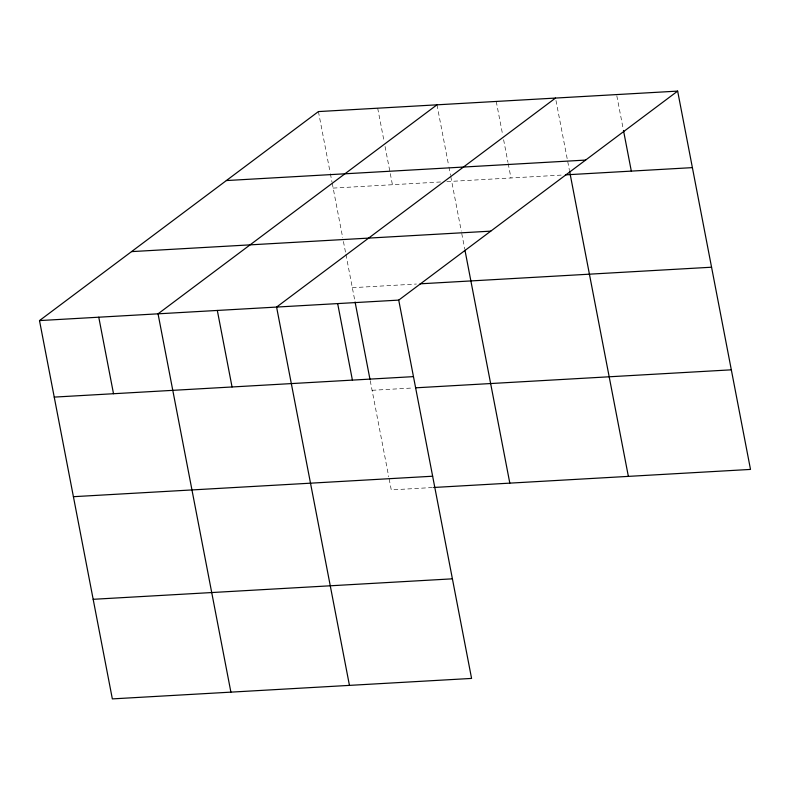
<?xml version="1.0" encoding="UTF-8"?>
<svg xmlns="http://www.w3.org/2000/svg" width="790" height="790" viewBox="0 0 790 790"><rect width="100%" height="100%" fill="white"/><g stroke="black" fill="none" stroke-linecap="round" stroke-linejoin="round"><path stroke-width="0.59" stroke-dasharray="3.95 2.96" d="M333.153 188.099L440.81 181.967M446.863 181.621L562.984 175.005M352.33 287.688L416.439 284.035M372.09 390.3L413.219 387.959M432.397 487.549L391.267 489.889L388.986 478.029M616.812 95.788L623.261 129.264M555.972 100.458L569.323 169.801M496.238 101.446L502.687 134.922M503.605 139.702L507.98 162.424M508.207 163.619L510.972 177.967M436.969 104.823L448.71 165.801M448.937 166.996L450.547 175.36M450.774 176.565L461.291 231.134M461.745 233.514L464.718 248.919M377.689 108.2L384.138 141.677M385.056 146.466L392.423 184.722M318.419 111.578L330.161 172.556M330.388 173.751L331.998 182.125M332.235 183.32L342.741 237.899M343.423 241.454L345.714 253.304M345.941 254.489L354.858 300.812M370.253 380.75L388.759 476.844"/><path stroke-width="1.19" d="M677.652 91.107L398.733 300.111L471.581 678.422L112.348 698.893L39.5 320.582L318.419 111.578L677.652 91.107L750.5 469.418L433.611 487.479M436.969 104.823L158.049 313.828L230.897 692.139M555.508 98.069L276.589 307.073L349.447 685.384M226.375 180.555L585.607 160.084M565.403 174.867L692.386 167.628M131.545 251.615L490.778 231.144M420.073 283.827L711.563 267.218M39.5 320.582L398.733 300.111M54.234 397.103L413.466 376.632M415.639 387.821L731.323 369.829M73.411 496.693L432.644 476.222M93.171 599.304L452.403 578.833M623.488 130.459L631.319 171.104M569.551 171.005L628.366 476.38M464.945 250.104L509.817 483.134M355.085 302.007L370.026 379.565M337.666 303.587L352.399 380.109M217.319 310.45L232.053 386.972M98.77 317.205L113.513 393.726"/></g></svg>
